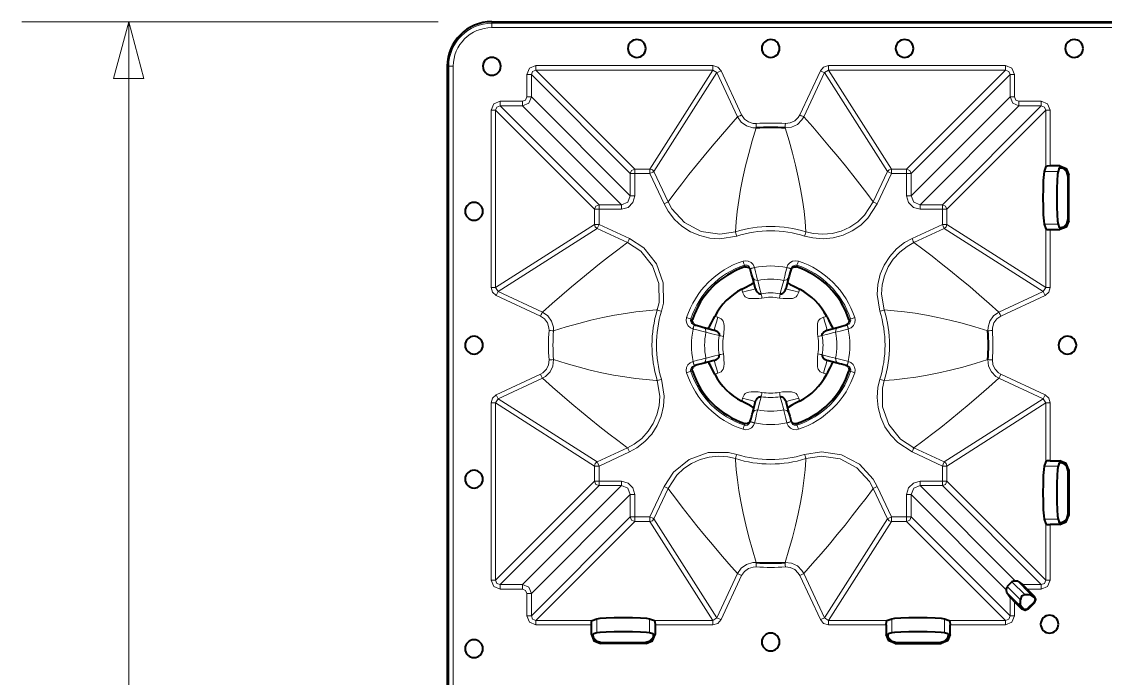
# Model space of a CAD drawing. Header units: millimetres. Extents: x 0 to 2941, y -405 to 1422.
# Drawn here: x 26.2 to 269.1, y 1128.6 to 1275.7 of the extents above; entities that cross this region are included whole.
import ezdxf

# ---------------------------------------------------------------- set-up
doc = ezdxf.new("R2010")
doc.units = ezdxf.units.MM
doc.layers.add('FINE', color=9, linetype='Continuous')
doc.layers.add('OUTLINE', color=7, linetype='Continuous')

msp = doc.modelspace()

# ---------------------------------------------------------------- linework, layer by layer
at = {"layer": 'FINE', "lineweight": 9}
for p, q in [((119.57, 1275.68), (26.19, 1275.68)), ((50.19, 1275.68), (50.19, 243.1)), ((131.57, 1275.68), (131.57, 1275.35)), ((681.54, 1274.35), (131.57, 1274.35)), ((121.58, 1265.69), (121.91, 1265.69)), ((121.91, 1265.69), (121.91, 715.72)), ((122.91, 715.72), (122.91, 1265.69)), ((141.42, 1265.84), (181.13, 1265.84)), ((207.01, 1265.84), (246.71, 1265.84)), ((162.59, 1241.67), (140.42, 1263.84)), ((140.42, 1263.84), (140.42, 1258.83)), ((181.13, 1264.84), (141.42, 1264.84)), ((141.42, 1264.84), (163.59, 1242.66)), ((167, 1242.66), (181.13, 1264.84)), ((182.03, 1264.26), (167.91, 1242.09)), ((182.03, 1264.26), (181.13, 1264.84)), ((186.65, 1254.36), (182.03, 1264.26)), ((200.58, 1254.78), (205.2, 1264.68)), ((220.23, 1242.09), (206.1, 1264.26)), ((246.71, 1264.84), (207.01, 1264.84)), ((207.01, 1264.84), (221.13, 1242.66)), ((224.54, 1242.66), (246.71, 1264.84)), ((247.71, 1263.84), (225.54, 1241.67)), ((140.42, 1258.83), (162.59, 1236.66)), ((132.42, 1216.13), (132.42, 1255.84)), ((155.59, 1234.67), (133.42, 1256.84)), ((133.42, 1256.84), (138.42, 1256.84)), ((138.42, 1256.84), (160.6, 1234.67)), ((249.71, 1256.84), (227.54, 1234.67)), ((232.54, 1234.67), (254.71, 1256.84)), ((255.71, 1255.84), (233.54, 1233.67)), ((249.71, 1257.84), (254.71, 1257.84)), ((254.71, 1256.84), (249.71, 1256.84)), ((255.71, 1243.22), (255.71, 1255.84)), ((256.71, 1255.84), (256.71, 1243.38)), ((162.59, 1236.66), (162.59, 1241.67)), ((163.59, 1242.66), (167, 1242.66)), ((170.17, 1234.86), (167, 1241.67)), ((167.91, 1242.09), (171.08, 1235.28)), ((221.13, 1241.67), (217.96, 1234.86)), ((221.13, 1242.66), (224.54, 1242.66)), ((224.54, 1241.67), (221.13, 1241.67)), ((224.54, 1236.66), (224.54, 1241.67)), ((255.36, 1242.14), (258.47, 1242.14)), ((258.73, 1242.9), (258.89, 1243.38)), ((260.87, 1241.37), (260.76, 1241.02)), ((155.59, 1234.67), (160.6, 1234.67)), ((227.54, 1234.67), (232.54, 1234.67)), ((154.59, 1230.26), (154.59, 1233.67)), ((160.6, 1233.67), (155.59, 1233.67)), ((232.54, 1233.67), (227.54, 1233.67)), ((232.54, 1230.26), (232.54, 1233.67)), ((233.54, 1233.67), (233.54, 1230.26)), ((260.76, 1231.44), (260.87, 1231.09)), ((154.59, 1230.26), (132.42, 1216.13)), ((133, 1215.23), (155.17, 1229.35)), ((161.97, 1226.18), (155.17, 1229.35)), ((225.74, 1227.08), (232.54, 1230.26)), ((232.96, 1229.35), (226.16, 1226.18)), ((255.14, 1215.23), (232.96, 1229.35)), ((233.54, 1230.26), (255.71, 1216.13)), ((258.47, 1230.32), (255.36, 1230.32)), ((255.71, 1216.13), (255.71, 1229.25)), ((256.71, 1229.08), (256.71, 1216.13)), ((258.89, 1229.08), (258.73, 1229.56)), ((161.76, 1226.02), (161.97, 1226.18)), ((190.43, 1220.62), (190.44, 1220.57)), ((197.69, 1220.57), (197.7, 1220.62)), ((133, 1215.23), (132.42, 1216.13)), ((142.9, 1210.61), (133, 1215.23)), ((187.78, 1215.06), (187.6, 1215.74)), ((200.54, 1215.74), (200.35, 1215.06)), ((245.23, 1210.61), (255.14, 1215.23)), ((255.14, 1215.23), (255.71, 1216.13)), ((132.57, 1214.32), (142.48, 1209.7)), ((255.56, 1214.32), (245.65, 1209.7)), ((168.65, 1211.09), (168.4, 1211.08)), ((181.52, 1209.66), (182.2, 1209.48)), ((205.93, 1209.48), (206.62, 1209.66)), ((176.68, 1206.81), (176.64, 1206.83)), ((211.5, 1206.83), (211.45, 1206.81)), ((176.64, 1199.56), (176.68, 1199.57)), ((211.45, 1199.57), (211.5, 1199.56)), ((142.48, 1196.68), (132.57, 1192.06)), ((133, 1191.15), (142.9, 1195.77)), ((168.4, 1195.3), (168.65, 1195.29)), ((182.2, 1196.91), (181.52, 1196.72)), ((206.62, 1196.72), (205.93, 1196.91)), ((255.14, 1191.15), (245.23, 1195.77)), ((245.65, 1196.68), (255.56, 1192.06)), ((131.42, 1190.25), (131.42, 1150.54)), ((132.42, 1190.25), (133, 1191.15)), ((132.42, 1190.25), (154.59, 1176.12)), ((132.42, 1150.54), (132.42, 1190.25)), ((155.17, 1177.03), (133, 1191.15)), ((187.6, 1190.64), (187.78, 1191.32)), ((200.35, 1191.32), (200.54, 1190.64)), ((232.96, 1177.03), (255.14, 1191.15)), ((255.71, 1190.25), (233.54, 1176.12)), ((255.71, 1190.25), (255.14, 1191.15)), ((255.71, 1177.13), (255.71, 1190.25)), ((256.71, 1190.25), (256.71, 1177.3)), ((190.44, 1185.81), (190.43, 1185.76)), ((197.7, 1185.76), (197.69, 1185.81)), ((155.17, 1177.03), (161.97, 1180.2)), ((162.39, 1179.3), (155.59, 1176.12)), ((161.97, 1180.2), (161.76, 1180.36)), ((232.54, 1176.12), (225.74, 1179.3)), ((226.16, 1180.2), (232.96, 1177.03)), ((154.59, 1172.71), (154.59, 1176.12)), ((186.16, 1177.77), (186.18, 1177.52)), ((201.96, 1177.52), (201.97, 1177.77)), ((258.47, 1176.06), (255.36, 1176.06)), ((258.89, 1177.3), (258.73, 1176.82)), ((260.76, 1174.94), (260.87, 1175.29)), ((154.59, 1172.71), (132.42, 1150.54)), ((133.42, 1149.54), (155.59, 1171.72)), ((160.6, 1171.72), (138.42, 1149.54)), ((160.6, 1171.72), (155.59, 1171.72)), ((167, 1164.71), (170.17, 1171.52)), ((171.24, 1170.88), (171.08, 1171.1)), ((217.06, 1171.1), (216.9, 1170.88)), ((217.96, 1171.52), (221.13, 1164.71)), ((232.54, 1171.72), (227.54, 1171.72)), ((227.54, 1171.72), (248.91, 1150.34)), ((254.71, 1149.54), (232.54, 1171.72)), ((233.54, 1172.71), (255.71, 1150.54)), ((140.42, 1147.55), (162.59, 1169.72)), ((225.54, 1169.72), (225.54, 1164.71)), ((162.59, 1164.71), (140.42, 1142.54)), ((141.42, 1141.54), (163.59, 1163.72)), ((163.59, 1164.71), (167, 1164.71)), ((167, 1163.72), (163.59, 1163.72)), ((167, 1163.72), (181.13, 1141.54)), ((182.03, 1142.12), (167.91, 1164.29)), ((220.23, 1164.29), (206.1, 1142.12)), ((207.01, 1141.54), (221.13, 1163.72)), ((224.54, 1163.72), (221.13, 1163.72)), ((224.54, 1163.72), (246.71, 1141.54)), ((255.36, 1164.24), (258.47, 1164.24)), ((258.73, 1163.48), (258.89, 1163)), ((260.87, 1165.01), (260.76, 1165.36)), ((255.71, 1150.54), (255.71, 1163.17)), ((256.71, 1163), (256.71, 1150.54)), ((186.65, 1152.02), (182.03, 1142.12)), ((200.58, 1151.6), (205.2, 1141.7)), ((206.1, 1142.12), (201.48, 1152.02)), ((138.42, 1149.54), (133.42, 1149.54)), ((247.06, 1149.13), (250.02, 1146.17)), ((248.13, 1150.2), (251.08, 1147.24)), ((252.15, 1147.59), (249.44, 1150.3)), ((250.52, 1149.54), (254.71, 1149.54)), ((133.42, 1148.55), (138.42, 1148.55)), ((139.42, 1147.55), (139.42, 1142.54)), ((140.42, 1142.54), (140.42, 1147.55)), ((254.71, 1148.55), (251.54, 1148.55)), ((253.19, 1146.9), (252.15, 1147.59)), ((248.71, 1142.54), (248.71, 1145.72)), ((251.67, 1144.22), (251.77, 1144.07)), ((253.04, 1145.58), (253.19, 1145.48)), ((154.04, 1141.54), (141.42, 1141.54)), ((155.12, 1141.9), (155.12, 1138.79)), ((166.93, 1138.79), (166.93, 1141.9)), ((181.13, 1141.54), (168.01, 1141.54)), ((182.03, 1142.12), (181.13, 1141.54)), ((207.01, 1141.54), (206.1, 1142.12)), ((220.12, 1141.54), (207.01, 1141.54)), ((221.2, 1138.79), (221.2, 1141.9)), ((233.02, 1141.9), (233.02, 1138.79)), ((141.42, 1140.55), (153.88, 1140.55)), ((168.18, 1140.55), (181.13, 1140.55)), ((207.01, 1140.55), (219.96, 1140.55)), ((154.36, 1138.53), (153.88, 1138.37)), ((168.18, 1138.37), (167.69, 1138.53)), ((219.96, 1138.37), (220.44, 1138.53)), ((233.77, 1138.53), (234.26, 1138.37)), ((155.89, 1136.39), (156.24, 1136.5)), ((165.81, 1136.5), (166.17, 1136.39)), ((222.32, 1136.5), (221.97, 1136.39)), ((232.25, 1136.39), (231.89, 1136.5))]:
    msp.add_line(p, q, dxfattribs=at)
msp.add_lwpolyline([(50.19, 1275.68), (46.79, 1262.98), (53.59, 1262.98)], close=True, dxfattribs=at)
for points in [[(131.57, 1275.35, 0.414206), (121.91, 1265.69)], [(131.57, 1274.35, 0.41421), (122.91, 1265.69)], [(197.36, 1252.87, 0.03306), (190.78, 1252.87)], [(201.97, 1228.61, 0.151876), (186.16, 1228.61)], [(201.67, 1227.66, 0.15188), (186.46, 1227.66)], [(187.87, 1222.03, 0.238171), (175.22, 1209.39)], [(212.91, 1209.39, 0.23816), (200.27, 1222.03)], [(188.18, 1221.1, 0.238169), (176.16, 1209.08)], [(197.69, 1220.57, 0.103134), (190.44, 1220.57)], [(211.97, 1209.08, 0.238147), (199.96, 1221.1)], [(196.98, 1217.7, 0.09953), (191.15, 1217.7)], [(196.2, 1214.72, 0.091869), (191.93, 1214.72)], [(196.02, 1213.75, 0.091697), (192.11, 1213.75)], [(168.65, 1211.09, 0.151866), (168.65, 1195.29)], [(169.6, 1210.8, 0.151877), (169.6, 1195.58)], [(225.74, 1179.3), (222.53, 1181.39), (220.97, 1183.01), (219.66, 1184.93), (218.73, 1186.97), (218.13, 1189.2), (217.92, 1191.44), (218.1, 1193.75), (218.53, 1195.58, 0.151865), (218.53, 1210.8)], [(219.49, 1195.29, 0.151866), (219.49, 1211.09)], [(144.38, 1206.48, 0.033066), (144.38, 1199.9)], [(145.38, 1206.41, 0.033089), (145.38, 1199.97)], [(176.68, 1206.81, 0.103095), (176.68, 1199.57)], [(179.55, 1206.11, 0.099518), (179.55, 1200.27)], [(182.54, 1205.33, 0.091773), (182.54, 1201.06)], [(183.5, 1205.15, 0.091763), (183.5, 1201.23)], [(204.63, 1201.23, 0.09178), (204.63, 1205.15)], [(205.6, 1201.06, 0.09178), (205.6, 1205.33)], [(208.58, 1200.27, 0.099523), (208.58, 1206.11)], [(211.45, 1199.57, 0.103081), (211.45, 1206.81)], [(243.75, 1199.9, 0.033071), (243.75, 1206.48)], [(175.22, 1196.99, 0.238162), (187.87, 1184.35)], [(176.16, 1197.3, 0.238153), (188.18, 1185.28)], [(199.96, 1185.28, 0.23815), (211.97, 1197.3)], [(200.27, 1184.35, 0.238161), (212.91, 1196.99)], [(192.11, 1192.63, 0.091827), (196.02, 1192.63)], [(191.93, 1191.66), (191.84, 1191.32), (191.49, 1189.98), (191.15, 1188.68, 0.099531), (196.98, 1188.68)], [(191.93, 1191.66, 0.09175), (196.2, 1191.66)], [(190.44, 1185.81, 0.103058), (197.69, 1185.81)], [(186.46, 1178.72, 0.151863), (201.67, 1178.72)], [(186.16, 1177.77, 0.151876), (201.97, 1177.77)], [(190.78, 1153.51, 0.03306), (197.36, 1153.51)]]:
    msp.add_lwpolyline(points, format="xyb", dxfattribs=at)
for points in [[(131.57, 1275.35), (681.54, 1275.35), (681.56, 1275.36)], [(131.57, 1275.35), (131.57, 1275.05), (131.57, 1274.35)], [(121.91, 1265.69), (122.2, 1265.69), (122.91, 1265.69)], [(139.42, 1258.83), (139.42, 1263.84), (140.01, 1265.25), (141.42, 1265.84)], [(141.42, 1265.84), (141.42, 1265.15), (141.42, 1264.84)], [(181.13, 1265.84), (181.13, 1265.15), (181.13, 1264.84)], [(181.13, 1265.84), (182.2, 1265.52), (182.94, 1264.68), (187.55, 1254.78), (188.19, 1253.86), (189.09, 1253.21), (190.15, 1252.89), (190.78, 1252.87)], [(205.2, 1264.68), (205.93, 1265.52), (207.01, 1265.84)], [(207.01, 1265.84), (207.01, 1265.15), (207.01, 1264.84)], [(246.71, 1265.84), (246.71, 1265.15), (246.71, 1264.84)], [(246.71, 1265.84), (248.13, 1265.25), (248.71, 1263.84), (248.71, 1258.83)], [(139.42, 1263.84), (140.11, 1263.84), (140.42, 1263.84)], [(141.42, 1264.84), (140.71, 1264.55), (140.42, 1263.84)], [(182.94, 1264.68), (182.31, 1264.39), (182.03, 1264.26)], [(207.01, 1264.84), (206.1, 1264.26), (201.48, 1254.36)], [(205.2, 1264.68), (205.82, 1264.39), (206.1, 1264.26)], [(225.54, 1241.67), (225.54, 1236.66), (247.71, 1258.83), (247.71, 1263.84)], [(247.71, 1263.84), (247.42, 1264.55), (246.71, 1264.84)], [(248.71, 1263.84), (248.02, 1263.84), (247.71, 1263.84)], [(140.42, 1258.83), (139.83, 1257.42), (138.42, 1256.84)], [(138.42, 1257.84), (139.13, 1258.13), (139.42, 1258.83)], [(139.42, 1258.83), (140.11, 1258.83), (140.42, 1258.83)], [(248.71, 1258.83), (248.02, 1258.83), (247.71, 1258.83)], [(249.71, 1256.84), (248.3, 1257.42), (247.71, 1258.83)], [(248.71, 1258.83), (249, 1258.13), (249.71, 1257.84)], [(138.42, 1257.84), (133.42, 1257.84), (132.01, 1257.25), (131.42, 1255.84)], [(131.42, 1255.84), (132.11, 1255.84), (132.42, 1255.84)], [(131.42, 1255.84), (131.42, 1216.13), (131.73, 1215.06), (132.57, 1214.32)], [(132.42, 1255.84), (132.71, 1256.55), (133.42, 1256.84)], [(132.42, 1255.84), (154.59, 1233.67), (154.89, 1234.37), (155.59, 1234.67)], [(133.42, 1257.84), (133.42, 1257.15), (133.42, 1256.84)], [(138.42, 1257.84), (138.42, 1257.15), (138.42, 1256.84)], [(249.71, 1257.84), (249.71, 1257.15), (249.71, 1256.84)], [(254.71, 1257.84), (254.71, 1257.15), (254.71, 1256.84)], [(254.71, 1257.84), (256.13, 1257.25), (256.71, 1255.84)], [(255.71, 1255.84), (255.42, 1256.55), (254.71, 1256.84)], [(256.71, 1255.84), (256.02, 1255.84), (255.71, 1255.84)], [(171.08, 1235.28), (172.57, 1237.3), (174.12, 1239.34), (175.74, 1241.42), (177.43, 1243.52), (179.17, 1245.66), (180.95, 1247.79), (182.79, 1249.95), (184.69, 1252.14), (186.65, 1254.36)], [(187.55, 1254.78), (187.22, 1254.62), (186.93, 1254.49), (186.73, 1254.4), (186.65, 1254.36)], [(190.84, 1251.88), (190.03, 1251.9), (188.64, 1252.31), (187.47, 1253.17), (186.65, 1254.36)], [(201.48, 1254.36), (201.07, 1253.66), (200.04, 1252.64), (198.73, 1252.02), (197.29, 1251.88)], [(197.36, 1252.87), (198.46, 1252.99), (199.47, 1253.46), (200.26, 1254.24), (200.58, 1254.78)], [(200.58, 1254.78), (200.91, 1254.62), (201.2, 1254.49), (201.4, 1254.4), (201.48, 1254.36)], [(201.48, 1254.36), (203.48, 1252.1), (205.41, 1249.87), (207.28, 1247.67), (209.09, 1245.51), (210.83, 1243.37), (212.48, 1241.3), (214.06, 1239.27), (215.59, 1237.26), (217.06, 1235.28)], [(190.84, 1251.88), (189.95, 1248.97), (189.15, 1246.14), (188.44, 1243.37), (187.83, 1240.68), (187.32, 1238.07), (186.9, 1235.58), (186.57, 1233.18), (186.33, 1230.85), (186.16, 1228.61)], [(190.78, 1252.87), (190.8, 1252.5), (190.82, 1252.19), (190.84, 1251.97), (190.84, 1251.88)], [(197.36, 1252.87), (197.33, 1252.5), (197.31, 1252.19), (197.3, 1251.97), (197.29, 1251.88)], [(201.97, 1228.61), (201.8, 1230.89), (201.55, 1233.26), (201.21, 1235.72), (200.78, 1238.25), (200.26, 1240.87), (199.65, 1243.52), (198.96, 1246.24), (198.17, 1249.02), (197.29, 1251.88)], [(162.59, 1241.67), (162.89, 1242.37), (163.59, 1242.66)], [(163.59, 1241.67), (162.9, 1241.67), (162.59, 1241.67)], [(163.59, 1241.67), (163.59, 1242.35), (163.59, 1242.66)], [(167, 1241.67), (163.59, 1241.67), (163.59, 1236.66)], [(167, 1241.67), (167, 1242.35), (167, 1242.66)], [(167, 1242.66), (167.54, 1242.51), (167.91, 1242.09)], [(167, 1241.67), (167.62, 1241.96), (167.91, 1242.09)], [(217.06, 1235.28), (220.23, 1242.09), (220.6, 1242.51), (221.13, 1242.66)], [(221.13, 1241.67), (220.51, 1241.96), (220.23, 1242.09)], [(221.13, 1241.67), (221.13, 1242.35), (221.13, 1242.66)], [(224.54, 1241.67), (224.54, 1242.35), (224.54, 1242.66)], [(224.54, 1242.66), (225.25, 1242.37), (225.54, 1241.67)], [(224.54, 1241.67), (225.23, 1241.67), (225.54, 1241.67)], [(163.59, 1236.66), (163.19, 1235.16), (162.09, 1234.07), (160.6, 1233.67)], [(160.6, 1234.67), (162.01, 1235.25), (162.59, 1236.66)], [(163.59, 1236.66), (162.9, 1236.66), (162.59, 1236.66)], [(227.54, 1233.67), (226.04, 1234.07), (224.94, 1235.16), (224.54, 1236.66)], [(224.54, 1236.66), (225.23, 1236.66), (225.54, 1236.66)], [(225.54, 1236.66), (226.12, 1235.25), (227.54, 1234.67)], [(155.59, 1233.67), (155.59, 1234.35), (155.59, 1234.67)], [(160.6, 1233.67), (160.6, 1234.35), (160.6, 1234.67)], [(170.17, 1234.86), (170.51, 1235.02), (170.8, 1235.15), (170.99, 1235.25), (171.08, 1235.28)], [(186.46, 1227.66), (182.67, 1227.05), (180.43, 1227.2), (178.18, 1227.74), (176.11, 1228.62), (174.17, 1229.87), (172.51, 1231.39), (171.09, 1233.21), (170.17, 1234.86)], [(171.08, 1235.28), (171.92, 1233.76), (174.78, 1230.66), (178.49, 1228.68), (182.65, 1228.05), (186.16, 1228.61)], [(217.96, 1234.86), (215.86, 1231.65), (214.24, 1230.09), (212.33, 1228.79), (210.29, 1227.85), (208.05, 1227.25), (205.82, 1227.05), (203.51, 1227.22), (201.67, 1227.66)], [(201.97, 1228.61), (203.67, 1228.21), (205.75, 1228.04), (207.88, 1228.24), (209.89, 1228.77), (211.84, 1229.66), (213.57, 1230.83), (215.11, 1232.31), (217.06, 1235.28)], [(217.96, 1234.86), (217.63, 1235.02), (217.34, 1235.15), (217.14, 1235.25), (217.06, 1235.28)], [(227.54, 1233.67), (227.54, 1234.35), (227.54, 1234.67)], [(232.54, 1233.67), (232.54, 1234.35), (232.54, 1234.67)], [(232.54, 1234.67), (233.25, 1234.37), (233.54, 1233.67)], [(154.59, 1233.67), (154.9, 1233.67), (155.59, 1233.67)], [(155.59, 1233.67), (155.59, 1230.26), (162.39, 1227.08)], [(232.54, 1233.67), (233.23, 1233.67), (233.54, 1233.67)], [(154.59, 1230.26), (154.9, 1230.26), (155.59, 1230.26)], [(155.17, 1229.35), (154.75, 1229.72), (154.59, 1230.26)], [(155.17, 1229.35), (155.3, 1229.63), (155.59, 1230.26)], [(232.54, 1230.26), (232.83, 1229.63), (232.96, 1229.35)], [(232.54, 1230.26), (233.23, 1230.26), (233.54, 1230.26)], [(233.54, 1230.26), (233.38, 1229.72), (232.96, 1229.35)], [(161.97, 1226.18), (162.01, 1226.26), (162.1, 1226.46), (162.24, 1226.75), (162.39, 1227.08)], [(162.39, 1227.08), (165.61, 1224.99), (168.47, 1221.46), (170, 1217.18), (170.03, 1212.63), (169.6, 1210.8)], [(186.46, 1227.66), (186.35, 1228.01), (186.26, 1228.31), (186.19, 1228.52), (186.16, 1228.61)], [(201.67, 1227.66), (201.78, 1228.01), (201.88, 1228.31), (201.94, 1228.52), (201.97, 1228.61)], [(218.53, 1210.8), (217.92, 1214.58), (218.07, 1216.83), (218.61, 1219.08), (219.49, 1221.15), (220.75, 1223.09), (222.26, 1224.75), (224.09, 1226.17), (225.74, 1227.08)], [(225.74, 1227.08), (225.89, 1226.75), (226.03, 1226.46), (226.12, 1226.26), (226.16, 1226.18)], [(161.76, 1226.02), (159.77, 1224.54), (157.74, 1223), (155.69, 1221.4), (153.61, 1219.73), (151.5, 1218), (149.39, 1216.24), (147.26, 1214.42), (145.09, 1212.55), (142.9, 1210.61)], [(168.65, 1211.09), (169.05, 1212.79), (169.02, 1217), (167.6, 1220.97), (164.95, 1224.24), (161.97, 1226.18)], [(226.16, 1226.18), (224.63, 1225.33), (222.99, 1224.06), (221.54, 1222.48), (220.4, 1220.73), (219.56, 1218.77), (219.07, 1216.74), (218.92, 1214.6), (219.49, 1211.09)], [(226.16, 1226.18), (228.17, 1224.69), (230.22, 1223.13), (232.29, 1221.51), (234.4, 1219.83), (236.54, 1218.08), (238.67, 1216.31), (240.82, 1214.47), (243.01, 1212.57), (245.23, 1210.61)], [(187.87, 1222.03), (188.38, 1222.13), (189.05, 1222.05), (189.66, 1221.74), (190.14, 1221.25), (190.43, 1220.62)], [(188.18, 1221.1), (188.07, 1221.42), (187.87, 1222.03)], [(197.7, 1220.62), (197.94, 1221.17), (198.38, 1221.68), (198.96, 1222.01), (199.61, 1222.13), (200.27, 1222.03)], [(200.27, 1222.03), (200.06, 1221.42), (199.96, 1221.1)], [(189.47, 1220.36), (189.32, 1220.69), (189.08, 1220.94), (188.77, 1221.1), (188.43, 1221.15), (188.18, 1221.1)], [(188.18, 1221.1), (188.23, 1220.9), (188.27, 1220.73)], [(189.47, 1220.36), (189.75, 1220.44), (190.43, 1220.62)], [(189.48, 1220.32), (189.76, 1220.39), (190.44, 1220.57)], [(190.44, 1220.57), (190.68, 1219.61), (190.89, 1218.75), (191.05, 1218.1), (191.14, 1217.73), (191.15, 1217.7)], [(196.98, 1217.7), (197.06, 1218.03), (197.21, 1218.65), (197.42, 1219.48), (197.65, 1220.44), (197.69, 1220.57)], [(197.69, 1220.57), (198.37, 1220.39), (198.66, 1220.32)], [(197.7, 1220.62), (198.38, 1220.44), (198.67, 1220.36)], [(199.96, 1221.1), (199.63, 1221.15), (199.3, 1221.08), (199.01, 1220.91), (198.79, 1220.64), (198.67, 1220.36)], [(199.86, 1220.73), (199.95, 1221.06), (199.96, 1221.1)], [(189.99, 1218.41), (190.42, 1217.83), (191.15, 1217.7)], [(191.15, 1217.7), (191.24, 1217.37), (191.59, 1216.02), (191.93, 1214.72)], [(196.2, 1214.72), (196.29, 1215.06), (196.64, 1216.41), (196.98, 1217.7)], [(196.98, 1217.7), (197.71, 1217.83), (198.14, 1218.41)], [(131.42, 1216.13), (132.11, 1216.13), (132.42, 1216.13)], [(132.57, 1214.32), (132.86, 1214.94), (133, 1215.23)], [(190.68, 1215.83), (190.46, 1215.77), (189.83, 1215.61), (188.89, 1215.35), (187.78, 1215.06)], [(187.78, 1215.06), (188.13, 1214.31), (188.38, 1214.04), (188.68, 1213.85), (189.19, 1213.69), (189.43, 1213.66), (189.72, 1213.64), (190.13, 1213.64), (190.81, 1213.65), (191.42, 1213.67), (192.11, 1213.75)], [(191.93, 1214.72), (191.95, 1214.6), (191.99, 1214.39), (192.05, 1214.09), (192.11, 1213.75)], [(196.02, 1213.75), (196.85, 1213.67), (197.81, 1213.64), (198.42, 1213.64), (198.94, 1213.69), (199.21, 1213.75), (199.45, 1213.85), (199.75, 1214.04), (200.01, 1214.31), (200.35, 1215.06)], [(196.2, 1214.72), (196.18, 1214.6), (196.14, 1214.39), (196.08, 1214.09), (196.02, 1213.75)], [(200.35, 1215.06), (199.24, 1215.35), (198.3, 1215.61), (197.67, 1215.77), (197.45, 1215.83)], [(255.56, 1214.32), (255.27, 1214.94), (255.14, 1215.23)], [(256.71, 1216.13), (256.4, 1215.06), (255.56, 1214.32)], [(256.71, 1216.13), (256.02, 1216.13), (255.71, 1216.13)], [(142.48, 1209.7), (142.63, 1210.04), (142.77, 1210.33), (142.86, 1210.53), (142.9, 1210.61)], [(142.48, 1209.7), (143.39, 1209.07), (144.05, 1208.17), (144.37, 1207.1), (144.38, 1206.48)], [(145.38, 1206.41), (145.36, 1207.23), (144.94, 1208.61), (144.09, 1209.78), (142.9, 1210.61)], [(145.38, 1206.41), (148.25, 1207.3), (151.05, 1208.09), (153.78, 1208.79), (156.44, 1209.39), (159.03, 1209.91), (161.49, 1210.33), (163.87, 1210.66), (166.18, 1210.91), (168.4, 1211.08)], [(168.65, 1211.09), (168.73, 1211.07), (168.94, 1211), (169.25, 1210.91), (169.6, 1210.8)], [(218.53, 1210.8), (218.89, 1210.91), (219.19, 1211), (219.4, 1211.07), (219.49, 1211.09)], [(242.75, 1206.41), (239.85, 1207.31), (237.01, 1208.11), (234.25, 1208.81), (231.56, 1209.42), (228.95, 1209.94), (226.46, 1210.36), (224.05, 1210.69), (221.73, 1210.93), (219.49, 1211.09)], [(242.75, 1206.41), (242.78, 1207.23), (243.19, 1208.61), (244.04, 1209.78), (245.23, 1210.61)], [(245.65, 1209.7), (244.74, 1209.07), (244.09, 1208.17), (243.77, 1207.1), (243.75, 1206.48)], [(245.65, 1209.7), (245.5, 1210.04), (245.36, 1210.33), (245.27, 1210.53), (245.23, 1210.61)], [(176.64, 1206.83), (176.09, 1207.06), (175.58, 1207.5), (175.25, 1208.08), (175.13, 1208.73), (175.22, 1209.39)], [(176.16, 1209.08), (175.83, 1209.19), (175.22, 1209.39)], [(176.16, 1209.08), (176.11, 1208.75), (176.18, 1208.43), (176.35, 1208.14), (176.61, 1207.91), (176.89, 1207.79)], [(176.53, 1208.98), (176.19, 1209.07), (176.16, 1209.08)], [(176.89, 1207.79), (176.82, 1207.51), (176.64, 1206.83)], [(176.94, 1207.78), (176.87, 1207.5), (176.68, 1206.81)], [(178.85, 1207.27), (179.43, 1206.83), (179.55, 1206.11)], [(182.2, 1209.48), (181.9, 1208.37), (181.65, 1207.43), (181.48, 1206.8), (181.42, 1206.58)], [(183.5, 1205.15), (183.59, 1205.97), (183.61, 1206.93), (183.61, 1207.54), (183.57, 1208.06), (183.51, 1208.33), (183.41, 1208.57), (183.21, 1208.88), (182.95, 1209.13), (182.2, 1209.48)], [(205.93, 1209.48), (205.19, 1209.13), (204.92, 1208.88), (204.72, 1208.57), (204.56, 1208.06), (204.53, 1207.83), (204.52, 1207.54), (204.52, 1207.13), (204.53, 1206.44), (204.55, 1205.84), (204.63, 1205.15)], [(206.71, 1206.58), (206.65, 1206.8), (206.48, 1207.43), (206.23, 1208.37), (205.93, 1209.48)], [(208.58, 1206.11), (208.71, 1206.83), (209.29, 1207.27)], [(211.45, 1206.81), (211.27, 1207.5), (211.19, 1207.78)], [(211.24, 1207.79), (211.56, 1207.94), (211.82, 1208.18), (211.98, 1208.49), (212.02, 1208.82), (211.97, 1209.08), (211.78, 1209.03), (211.6, 1208.98)], [(211.5, 1206.83), (211.31, 1207.51), (211.24, 1207.79)], [(212.91, 1209.39), (213.01, 1208.88), (212.93, 1208.21), (212.62, 1207.59), (212.12, 1207.11), (211.5, 1206.83)], [(212.91, 1209.39), (212.3, 1209.19), (211.97, 1209.08)], [(144.38, 1206.48), (144.75, 1206.46), (145.07, 1206.44), (145.29, 1206.42), (145.38, 1206.41)], [(179.55, 1206.11), (179.22, 1206.19), (178.61, 1206.34), (177.78, 1206.54), (176.82, 1206.78), (176.68, 1206.81)], [(182.54, 1205.33), (182.2, 1205.41), (180.85, 1205.77), (179.55, 1206.11)], [(183.5, 1205.15), (183.17, 1205.21), (182.87, 1205.26), (182.65, 1205.3), (182.54, 1205.33)], [(205.6, 1205.33), (205.48, 1205.3), (205.26, 1205.26), (204.97, 1205.21), (204.63, 1205.15)], [(208.58, 1206.11), (208.24, 1206.02), (206.9, 1205.67), (205.6, 1205.33)], [(211.45, 1206.81), (210.48, 1206.57), (209.63, 1206.36), (208.98, 1206.2), (208.61, 1206.11), (208.58, 1206.11)], [(243.75, 1206.48), (243.38, 1206.46), (243.06, 1206.44), (242.84, 1206.42), (242.75, 1206.41)], [(144.38, 1199.9), (144.27, 1198.79), (143.8, 1197.79), (143.02, 1196.99), (142.48, 1196.68)], [(142.9, 1195.77), (143.6, 1196.18), (144.62, 1197.22), (145.23, 1198.53), (145.38, 1199.97)], [(144.38, 1199.9), (144.75, 1199.92), (145.07, 1199.95), (145.29, 1199.96), (145.38, 1199.97)], [(168.4, 1195.3), (166.14, 1195.48), (163.79, 1195.73), (161.36, 1196.07), (158.84, 1196.51), (156.25, 1197.03), (153.64, 1197.63), (150.95, 1198.32), (148.2, 1199.1), (145.38, 1199.97)], [(176.68, 1199.57), (177.65, 1199.81), (178.51, 1200.02), (179.16, 1200.18), (179.53, 1200.27), (179.55, 1200.27)], [(178.85, 1199.11), (179.43, 1199.55), (179.55, 1200.27)], [(179.55, 1200.27), (179.89, 1200.36), (181.24, 1200.72), (182.54, 1201.06)], [(182.2, 1196.91), (182.95, 1197.25), (183.21, 1197.5), (183.41, 1197.81), (183.57, 1198.32), (183.6, 1198.55), (183.61, 1198.84), (183.62, 1199.25), (183.6, 1199.94), (183.59, 1200.55), (183.5, 1201.23)], [(183.5, 1201.23), (183.17, 1201.17), (182.87, 1201.12), (182.65, 1201.08), (182.54, 1201.06)], [(204.63, 1201.23), (204.54, 1200.41), (204.52, 1199.45), (204.52, 1198.84), (204.56, 1198.32), (204.63, 1198.05), (204.72, 1197.81), (204.92, 1197.5), (205.19, 1197.25), (205.93, 1196.91)], [(205.6, 1201.06), (205.48, 1201.08), (205.26, 1201.12), (204.97, 1201.17), (204.63, 1201.23)], [(205.6, 1201.06), (205.93, 1200.97), (207.28, 1200.61), (208.58, 1200.27)], [(208.58, 1200.27), (208.71, 1199.55), (209.29, 1199.11)], [(208.58, 1200.27), (208.91, 1200.19), (209.52, 1200.04), (210.36, 1199.84), (211.31, 1199.6), (211.45, 1199.57)], [(219.49, 1195.29), (221.77, 1195.45), (224.14, 1195.71), (226.59, 1196.05), (229.13, 1196.48), (231.75, 1197), (234.4, 1197.6), (237.11, 1198.3), (239.9, 1199.09), (242.75, 1199.97)], [(243.75, 1199.9), (243.38, 1199.92), (243.06, 1199.95), (242.84, 1199.96), (242.75, 1199.97)], [(245.23, 1195.77), (244.53, 1196.18), (243.52, 1197.22), (242.9, 1198.53), (242.75, 1199.97)], [(243.75, 1199.9), (243.86, 1198.79), (244.34, 1197.79), (245.12, 1196.99), (245.65, 1196.68)], [(175.22, 1196.99), (175.13, 1197.5), (175.21, 1198.17), (175.51, 1198.79), (176.01, 1199.27), (176.64, 1199.56)], [(176.89, 1198.59), (176.57, 1198.44), (176.31, 1198.2), (176.16, 1197.89), (176.11, 1197.56), (176.16, 1197.3), (176.35, 1197.35), (176.53, 1197.4)], [(176.89, 1198.59), (176.82, 1198.87), (176.64, 1199.56)], [(176.94, 1198.6), (176.87, 1198.88), (176.68, 1199.57)], [(181.42, 1199.8), (181.48, 1199.58), (181.65, 1198.95), (181.9, 1198.01), (182.2, 1196.91)], [(205.93, 1196.91), (206.23, 1198.01), (206.48, 1198.95), (206.65, 1199.58), (206.71, 1199.8)], [(211.45, 1199.57), (211.27, 1198.88), (211.19, 1198.6)], [(211.5, 1199.56), (211.31, 1198.87), (211.24, 1198.59)], [(211.97, 1197.3), (212.02, 1197.63), (211.96, 1197.95), (211.78, 1198.25), (211.52, 1198.47), (211.24, 1198.59)], [(211.5, 1199.56), (212.04, 1199.32), (212.55, 1198.88), (212.88, 1198.3), (213.01, 1197.65), (212.91, 1196.99)], [(211.6, 1197.4), (211.94, 1197.31), (211.97, 1197.3)], [(142.48, 1196.68), (142.63, 1196.34), (142.77, 1196.05), (142.86, 1195.86), (142.9, 1195.77)], [(142.9, 1195.77), (145.13, 1193.8), (147.33, 1191.89), (149.51, 1190.04), (151.65, 1188.25), (153.76, 1186.53), (155.8, 1184.9), (157.82, 1183.33), (159.8, 1181.81), (161.76, 1180.36)], [(161.97, 1180.2), (163.5, 1181.05), (165.15, 1182.32), (166.6, 1183.9), (167.73, 1185.65), (168.57, 1187.62), (169.06, 1189.64), (169.21, 1191.78), (168.65, 1195.29)], [(169.6, 1195.58), (170.21, 1191.8), (170.06, 1189.55), (169.52, 1187.3), (168.64, 1185.23), (167.39, 1183.29), (165.87, 1181.63), (164.04, 1180.21), (162.39, 1179.3)], [(168.65, 1195.29), (168.73, 1195.31), (168.94, 1195.38), (169.25, 1195.47), (169.6, 1195.58)], [(176.16, 1197.3), (175.83, 1197.19), (175.22, 1196.99)], [(212.91, 1196.99), (212.3, 1197.19), (211.97, 1197.3)], [(218.53, 1195.58), (218.89, 1195.47), (219.19, 1195.38), (219.4, 1195.31), (219.49, 1195.29)], [(219.49, 1195.29), (219.09, 1193.59), (219.11, 1189.38), (220.53, 1185.41), (223.19, 1182.14), (226.16, 1180.2)], [(245.23, 1195.77), (242.97, 1193.78), (240.75, 1191.84), (238.55, 1189.97), (236.38, 1188.17), (234.25, 1186.43), (232.18, 1184.78), (230.14, 1183.19), (228.14, 1181.67), (226.16, 1180.2)], [(245.65, 1196.68), (245.5, 1196.34), (245.36, 1196.05), (245.27, 1195.86), (245.23, 1195.77)], [(192.11, 1192.63), (191.28, 1192.72), (190.33, 1192.74), (189.72, 1192.74), (189.19, 1192.69), (188.93, 1192.63), (188.68, 1192.53), (188.38, 1192.34), (188.13, 1192.07), (187.78, 1191.32)], [(192.11, 1192.63), (192.05, 1192.29), (191.99, 1192), (191.95, 1191.78), (191.93, 1191.66)], [(200.35, 1191.32), (200.01, 1192.07), (199.75, 1192.34), (199.45, 1192.53), (198.94, 1192.69), (198.7, 1192.72), (198.42, 1192.74), (198, 1192.74), (197.32, 1192.73), (196.71, 1192.71), (196.02, 1192.63)], [(196.02, 1192.63), (196.08, 1192.29), (196.14, 1192), (196.18, 1191.78), (196.2, 1191.66)], [(132.57, 1192.06), (131.73, 1191.32), (131.42, 1190.25)], [(131.42, 1190.25), (132.11, 1190.25), (132.42, 1190.25)], [(132.57, 1192.06), (132.86, 1191.44), (133, 1191.15)], [(187.78, 1191.32), (188.89, 1191.03), (189.83, 1190.78), (190.46, 1190.61), (190.68, 1190.55)], [(196.98, 1188.68), (196.9, 1189.01), (196.54, 1190.36), (196.2, 1191.66)], [(200.35, 1191.32), (199.24, 1191.03), (198.3, 1190.78), (197.67, 1190.61), (197.45, 1190.55)], [(255.56, 1192.06), (255.27, 1191.44), (255.14, 1191.15)], [(255.56, 1192.06), (256.4, 1191.32), (256.71, 1190.25)], [(256.71, 1190.25), (256.02, 1190.25), (255.71, 1190.25)], [(189.99, 1187.97), (190.42, 1188.55), (191.15, 1188.68)], [(191.15, 1188.68), (191.07, 1188.35), (190.92, 1187.73), (190.71, 1186.9), (190.48, 1185.95), (190.44, 1185.81)], [(196.98, 1188.68), (197.71, 1188.55), (198.14, 1187.97)], [(197.69, 1185.81), (197.45, 1186.77), (197.24, 1187.63), (197.08, 1188.28), (196.99, 1188.65), (196.98, 1188.68)], [(190.43, 1185.76), (190.2, 1185.22), (189.75, 1184.71), (189.18, 1184.37), (188.52, 1184.25), (187.87, 1184.35)], [(188.18, 1185.28), (188.07, 1184.96), (187.87, 1184.35)], [(188.18, 1185.28), (188.5, 1185.23), (188.83, 1185.3), (189.12, 1185.47), (189.35, 1185.74), (189.47, 1186.02)], [(188.27, 1185.65), (188.19, 1185.32), (188.18, 1185.28)], [(189.47, 1186.02), (189.75, 1185.94), (190.43, 1185.76)], [(189.48, 1186.06), (189.76, 1185.99), (190.44, 1185.81)], [(197.69, 1185.81), (198.37, 1185.99), (198.66, 1186.06)], [(197.7, 1185.76), (198.38, 1185.94), (198.67, 1186.02)], [(200.27, 1184.35), (199.75, 1184.25), (199.08, 1184.33), (198.47, 1184.64), (197.99, 1185.13), (197.7, 1185.76)], [(198.67, 1186.02), (198.81, 1185.69), (199.06, 1185.44), (199.36, 1185.28), (199.7, 1185.24), (199.96, 1185.28), (199.91, 1185.48), (199.86, 1185.65)], [(200.27, 1184.35), (200.06, 1184.96), (199.96, 1185.28)], [(161.97, 1180.2), (162.01, 1180.12), (162.1, 1179.92), (162.24, 1179.63), (162.39, 1179.3)], [(170.17, 1171.52), (172.27, 1174.73), (175.8, 1177.59), (180.08, 1179.13), (184.62, 1179.16), (186.46, 1178.72)], [(186.16, 1177.77), (184.46, 1178.17), (182.39, 1178.34), (180.25, 1178.14), (178.24, 1177.61), (176.29, 1176.72), (174.57, 1175.56), (173.02, 1174.07), (171.08, 1171.1)], [(186.16, 1177.77), (186.19, 1177.86), (186.26, 1178.07), (186.35, 1178.37), (186.46, 1178.72)], [(201.67, 1178.72), (205.46, 1179.33), (209.96, 1178.65), (213.97, 1176.51), (217.05, 1173.17), (217.96, 1171.52)], [(201.97, 1177.77), (201.94, 1177.86), (201.88, 1178.07), (201.78, 1178.37), (201.67, 1178.72)], [(217.06, 1171.1), (216.21, 1172.62), (213.36, 1175.72), (209.64, 1177.7), (205.48, 1178.33), (201.97, 1177.77)], [(225.74, 1179.3), (225.89, 1179.63), (226.03, 1179.92), (226.12, 1180.12), (226.16, 1180.2)], [(154.59, 1176.12), (154.75, 1176.66), (155.17, 1177.03)], [(154.59, 1176.12), (154.9, 1176.12), (155.59, 1176.12)], [(155.17, 1177.03), (155.3, 1176.75), (155.59, 1176.12)], [(155.59, 1176.12), (155.59, 1172.71), (160.6, 1172.71), (162.09, 1172.31), (163.19, 1171.22), (163.59, 1169.72), (163.59, 1164.71)], [(190.84, 1154.5), (189.96, 1157.37), (189.17, 1160.17), (188.47, 1162.91), (187.86, 1165.57), (187.35, 1168.15), (186.93, 1170.61), (186.6, 1173), (186.35, 1175.3), (186.18, 1177.52)], [(201.96, 1177.52), (201.78, 1175.26), (201.53, 1172.91), (201.18, 1170.48), (200.75, 1167.97), (200.23, 1165.38), (199.63, 1162.76), (198.94, 1160.08), (198.16, 1157.32), (197.29, 1154.5)], [(227.54, 1172.71), (232.54, 1172.71), (232.54, 1176.12)], [(232.54, 1176.12), (232.83, 1176.75), (232.96, 1177.03)], [(232.54, 1176.12), (233.23, 1176.12), (233.54, 1176.12)], [(232.96, 1177.03), (233.38, 1176.66), (233.54, 1176.12), (233.54, 1172.71)], [(154.59, 1172.71), (154.9, 1172.71), (155.59, 1172.71)], [(155.59, 1171.72), (154.89, 1172.01), (154.59, 1172.71)], [(155.59, 1171.72), (155.59, 1172.03), (155.59, 1172.71)], [(160.6, 1171.72), (160.6, 1172.03), (160.6, 1172.71)], [(162.59, 1169.72), (162.01, 1171.13), (160.6, 1171.72)], [(171.08, 1171.1), (167.91, 1164.29), (167.54, 1163.87), (167, 1163.72)], [(171.08, 1171.1), (170.99, 1171.13), (170.8, 1171.23), (170.51, 1171.36), (170.17, 1171.52)], [(171.24, 1170.88), (172.72, 1168.89), (174.26, 1166.87), (175.86, 1164.82), (177.53, 1162.73), (179.26, 1160.62), (181.01, 1158.51), (182.83, 1156.38), (184.71, 1154.22), (186.65, 1152.02)], [(201.48, 1152.02), (203.46, 1154.26), (205.37, 1156.46), (207.22, 1158.63), (209, 1160.77), (210.73, 1162.88), (212.36, 1164.93), (213.93, 1166.94), (215.44, 1168.93), (216.9, 1170.88)], [(217.06, 1171.1), (217.14, 1171.13), (217.34, 1171.23), (217.63, 1171.36), (217.96, 1171.52)], [(221.13, 1163.72), (220.6, 1163.87), (220.23, 1164.29), (217.06, 1171.1)], [(224.54, 1169.72), (224.94, 1171.22), (226.04, 1172.31), (227.54, 1172.71)], [(227.54, 1171.72), (226.12, 1171.13), (225.54, 1169.72), (246.92, 1148.34)], [(227.54, 1171.72), (227.54, 1172.03), (227.54, 1172.71)], [(232.54, 1171.72), (232.54, 1172.03), (232.54, 1172.71), (233.23, 1172.71), (233.54, 1172.71)], [(233.54, 1172.71), (233.25, 1172.01), (232.54, 1171.72)], [(162.59, 1169.72), (162.9, 1169.72), (163.59, 1169.72)], [(163.59, 1163.72), (162.89, 1164.01), (162.59, 1164.71), (162.59, 1169.72)], [(221.13, 1164.71), (224.54, 1164.71), (224.54, 1169.72)], [(225.54, 1169.72), (225.23, 1169.72), (224.54, 1169.72)], [(162.59, 1164.71), (162.9, 1164.71), (163.59, 1164.71)], [(163.59, 1163.72), (163.59, 1164.03), (163.59, 1164.71)], [(167.91, 1164.29), (167.62, 1164.42), (167, 1164.71)], [(167, 1163.72), (167, 1164.03), (167, 1164.71)], [(220.23, 1164.29), (220.51, 1164.42), (221.13, 1164.71)], [(221.13, 1163.72), (221.13, 1164.03), (221.13, 1164.71)], [(225.54, 1164.71), (225.23, 1164.71), (224.54, 1164.71)], [(224.54, 1163.72), (224.54, 1164.03), (224.54, 1164.71)], [(225.54, 1164.71), (225.25, 1164.01), (224.54, 1163.72)], [(247.71, 1146.74), (247.71, 1142.54), (225.54, 1164.71)], [(190.84, 1154.5), (190.03, 1154.48), (188.64, 1154.07), (187.47, 1153.21), (186.65, 1152.02)], [(190.78, 1153.51), (190.8, 1153.88), (190.82, 1154.19), (190.84, 1154.41), (190.84, 1154.5)], [(197.36, 1153.51), (197.33, 1153.88), (197.31, 1154.19), (197.3, 1154.41), (197.29, 1154.5)], [(201.48, 1152.02), (201.07, 1152.72), (200.04, 1153.74), (198.73, 1154.36), (197.29, 1154.5)], [(182.94, 1141.7), (187.55, 1151.6), (188.19, 1152.52), (189.09, 1153.17), (190.15, 1153.49), (190.78, 1153.51)], [(187.55, 1151.6), (187.22, 1151.76), (186.93, 1151.89), (186.73, 1151.99), (186.65, 1152.02)], [(197.36, 1153.51), (198.46, 1153.39), (199.47, 1152.92), (200.26, 1152.14), (200.58, 1151.6)], [(200.58, 1151.6), (200.91, 1151.76), (201.2, 1151.89), (201.4, 1151.99), (201.48, 1152.02)], [(131.42, 1150.54), (132.11, 1150.54), (132.42, 1150.54)], [(131.42, 1150.54), (132.01, 1149.13), (133.42, 1148.55)], [(133.42, 1149.54), (132.71, 1149.83), (132.42, 1150.54)], [(133.42, 1148.55), (133.42, 1149.23), (133.42, 1149.54)], [(138.42, 1148.55), (138.42, 1149.23), (138.42, 1149.54)], [(140.42, 1147.55), (139.83, 1148.96), (138.42, 1149.54)], [(254.71, 1149.54), (255.42, 1149.83), (255.71, 1150.54)], [(256.71, 1150.54), (256.13, 1149.13), (254.71, 1148.55)], [(254.71, 1149.54), (254.71, 1149.23), (254.71, 1148.55)], [(256.71, 1150.54), (256.02, 1150.54), (255.71, 1150.54)], [(138.42, 1148.55), (139.13, 1148.25), (139.42, 1147.55)], [(139.42, 1147.55), (140.11, 1147.55), (140.42, 1147.55)], [(250.36, 1144.07), (249.66, 1145.11), (246.96, 1147.81)], [(251.79, 1147.23), (252.05, 1147.49), (252.15, 1147.59)], [(252.15, 1147.59), (252.29, 1147.41), (252.39, 1147.19)], [(250.02, 1145.47), (249.76, 1145.21), (249.66, 1145.11)], [(249.66, 1145.11), (249.85, 1144.96), (250.07, 1144.87)], [(139.42, 1142.54), (140.11, 1142.54), (140.42, 1142.54)], [(139.42, 1142.54), (140.01, 1141.13), (141.42, 1140.55)], [(141.42, 1141.54), (140.71, 1141.83), (140.42, 1142.54)], [(141.42, 1140.55), (141.42, 1141.23), (141.42, 1141.54)], [(181.13, 1140.55), (182.2, 1140.86), (182.94, 1141.7)], [(181.13, 1140.55), (181.13, 1141.23), (181.13, 1141.54)], [(182.94, 1141.7), (182.31, 1141.99), (182.03, 1142.12)], [(205.2, 1141.7), (205.82, 1141.99), (206.1, 1142.12)], [(205.2, 1141.7), (205.93, 1140.86), (207.01, 1140.55)], [(207.01, 1140.55), (207.01, 1141.23), (207.01, 1141.54)], [(247.71, 1142.54), (247.42, 1141.83), (246.71, 1141.54), (234.09, 1141.54)], [(234.26, 1140.55), (246.71, 1140.55), (248.13, 1141.13), (248.71, 1142.54)], [(246.71, 1140.55), (246.71, 1141.23), (246.71, 1141.54)], [(247.71, 1142.54), (248.02, 1142.54), (248.71, 1142.54)]]:
    msp.add_lwpolyline(points, dxfattribs=at)
at = {"layer": 'OUTLINE', "lineweight": 40}
for p, q in [((131.57, 1275.68), (1261.57, 1275.68)), ((255.71, 1243.22), (255.36, 1242.14)), ((258.89, 1243.38), (256.71, 1243.38)), ((258.7, 1242.86), (258.47, 1242.14)), ((258.7, 1242.86), (258.73, 1242.9)), ((260.87, 1231.09), (260.87, 1241.37)), ((260.76, 1231.44), (260.76, 1241.02)), ((255.36, 1230.32), (255.71, 1229.25)), ((256.71, 1229.08), (258.89, 1229.08)), ((258.47, 1230.32), (258.7, 1229.6)), ((258.73, 1229.56), (258.7, 1229.6)), ((189.48, 1220.32), (189.47, 1220.36)), ((190.68, 1215.83), (189.99, 1218.41)), ((198.14, 1218.41), (197.45, 1215.83)), ((178.85, 1207.27), (181.42, 1206.58)), ((206.71, 1206.58), (209.29, 1207.27)), ((211.19, 1207.78), (211.24, 1207.79)), ((176.94, 1198.6), (176.89, 1198.59)), ((181.42, 1199.8), (178.85, 1199.11)), ((209.29, 1199.11), (206.71, 1199.8)), ((211.24, 1198.59), (211.19, 1198.6)), ((189.99, 1187.97), (190.68, 1190.55)), ((197.45, 1190.55), (198.14, 1187.97)), ((189.47, 1186.02), (189.48, 1186.06)), ((198.66, 1186.06), (198.67, 1186.02)), ((255.71, 1177.13), (255.36, 1176.06)), ((256.71, 1177.3), (258.89, 1177.3)), ((258.7, 1176.78), (258.47, 1176.06)), ((258.7, 1176.78), (258.73, 1176.82)), ((260.76, 1165.36), (260.76, 1174.94)), ((260.87, 1175.29), (260.87, 1165.01)), ((255.36, 1164.24), (255.71, 1163.17)), ((258.47, 1164.24), (258.7, 1163.52)), ((258.89, 1163), (256.71, 1163)), ((248.13, 1150.2), (247.06, 1149.13)), ((249.44, 1150.3), (248.91, 1150.34)), ((249.44, 1150.3), (250.52, 1149.54)), ((246.96, 1147.81), (246.92, 1148.34)), ((246.96, 1147.81), (247.71, 1146.74)), ((251.54, 1148.55), (253.19, 1146.9)), ((248.71, 1145.72), (250.36, 1144.07)), ((250.02, 1146.17), (250.02, 1146.24)), ((250.7, 1144.02), (250.07, 1144.87)), ((251.7, 1144.24), (251.67, 1144.22)), ((253.02, 1145.56), (251.7, 1144.24)), ((253.19, 1145.48), (251.77, 1144.07)), ((154.04, 1141.54), (155.12, 1141.9)), ((166.93, 1141.9), (168.01, 1141.54)), ((220.12, 1141.54), (221.2, 1141.9)), ((233.02, 1141.9), (234.09, 1141.54)), ((153.88, 1138.37), (153.88, 1140.55)), ((168.18, 1140.55), (168.18, 1138.37)), ((219.96, 1140.55), (219.96, 1138.37)), ((234.26, 1138.37), (234.26, 1140.55)), ((154.36, 1138.53), (154.39, 1138.56)), ((166.93, 1138.79), (167.66, 1138.56)), ((167.66, 1138.56), (167.69, 1138.53)), ((220.44, 1138.53), (220.48, 1138.56)), ((233.02, 1138.79), (233.74, 1138.56)), ((233.74, 1138.56), (233.77, 1138.53)), ((166.17, 1136.39), (155.89, 1136.39)), ((221.97, 1136.39), (232.25, 1136.39))]:
    msp.add_line(p, q, dxfattribs=at)
for points in [[(131.57, 1275.68, 0.414206), (121.58, 1265.69)], [(121.58, 1265.69), (121.58, 135.69, 0.414211), (131.57, 125.7)], [(197.29, 1251.88, 0.033096), (190.84, 1251.88)], [(188.27, 1220.73, 0.237495), (176.53, 1208.98)], [(211.6, 1208.98, 0.237499), (199.86, 1220.73)], [(187.6, 1215.74, 0.156057), (181.52, 1209.66)], [(206.62, 1209.66, 0.156004), (200.54, 1215.74)], [(242.75, 1199.97, 0.033084), (242.75, 1206.41)], [(176.53, 1197.4, 0.237508), (188.27, 1185.65)], [(199.86, 1185.65, 0.237498), (211.6, 1197.4)], [(181.52, 1196.72, 0.156011), (187.6, 1190.64)], [(200.54, 1190.64, 0.156023), (206.62, 1196.72)], [(190.84, 1154.5, 0.033054), (197.29, 1154.5)]]:
    msp.add_lwpolyline(points, format="xyb", dxfattribs=at)
for points in [[(162.07, 1269.69, 0.414195), (164.07, 1267.69, 0.414248), (166.07, 1269.69, 0.414229), (164.07, 1271.69, 0.414182)], [(196.07, 1269.69, 0.414226), (194.07, 1271.69, 0.414201), (192.07, 1269.69, 0.414176), (194.07, 1267.69, 0.414251)], [(222.07, 1269.69, 0.414176), (224.07, 1267.69, 0.414226), (226.07, 1269.69, 0.414251), (224.07, 1271.69, 0.414201)], [(264.07, 1269.69, 0.414226), (262.07, 1271.69, 0.414176), (260.07, 1269.69, 0.414201), (262.07, 1267.69, 0.414251)], [(133.57, 1265.69, 0.414226), (131.57, 1267.69, 0.414179), (129.57, 1265.69, 0.414198), (131.57, 1263.69, 0.414251)], [(129.57, 1233.19, 0.414226), (127.57, 1235.19, 0.414201), (125.57, 1233.19, 0.414176), (127.57, 1231.19, 0.414251)], [(125.57, 1203.19, 0.414176), (127.57, 1201.19, 0.414251), (129.57, 1203.19, 0.414226), (127.57, 1205.19, 0.414201)], [(258.57, 1203.19, 0.414195), (260.57, 1201.19, 0.414251), (262.57, 1203.19, 0.414226), (260.57, 1205.19, 0.414182)], [(129.57, 1173.19, 0.414226), (127.57, 1175.19, 0.414201), (125.57, 1173.19, 0.414201), (127.57, 1171.19, 0.414226)], [(258.57, 1140.69, 0.414226), (256.57, 1142.69, 0.414201), (254.57, 1140.69, 0.414201), (256.57, 1138.69, 0.414226)], [(125.57, 1135.19, 0.414201), (127.57, 1133.19, 0.414226), (129.57, 1135.19, 0.414226), (127.57, 1137.19, 0.414201)], [(196.07, 1136.69, 0.414226), (194.07, 1138.69, 0.414201), (192.07, 1136.69, 0.414201), (194.07, 1134.69, 0.414226)]]:
    msp.add_lwpolyline(points, format="xyb", close=True, dxfattribs=at)
for points in [[(255.36, 1242.14), (255.25, 1241.43), (255.16, 1240.09), (255.1, 1238.28), (255.08, 1236.23), (255.1, 1234.18), (255.16, 1232.37), (255.25, 1231.03), (255.36, 1230.32)], [(256.71, 1243.38), (256.02, 1243.33), (255.71, 1243.22)], [(258.47, 1242.14), (258.36, 1241.43), (258.27, 1240.09), (258.21, 1238.28), (258.19, 1236.23), (258.21, 1234.18), (258.27, 1232.37), (258.36, 1231.03), (258.47, 1230.32)], [(258.73, 1242.9), (258.87, 1242.95), (259.09, 1242.96), (259.36, 1242.93), (259.63, 1242.83), (259.7, 1242.8)], [(258.89, 1243.38), (260.29, 1242.79), (260.87, 1241.37)], [(260.76, 1241.02), (260.47, 1242.06), (259.7, 1242.8)], [(259.7, 1229.66), (260.47, 1230.4), (260.76, 1231.44)], [(255.71, 1229.25), (256.02, 1229.13), (256.71, 1229.08)], [(259.7, 1229.66), (259.43, 1229.55), (259.17, 1229.5), (258.95, 1229.5), (258.79, 1229.54), (258.73, 1229.56)], [(260.87, 1231.09), (260.29, 1229.67), (258.89, 1229.08)], [(188.27, 1220.73), (188.6, 1220.78), (188.93, 1220.71), (189.15, 1220.6)], [(189.57, 1219.97), (189.56, 1220.02), (189.44, 1220.28), (189.27, 1220.5), (189.15, 1220.6)], [(189.99, 1218.41), (189.98, 1218.43), (189.92, 1218.67), (189.8, 1219.11), (189.65, 1219.67), (189.48, 1220.32)], [(198.67, 1220.36), (198.66, 1220.32), (198.63, 1220.22), (198.46, 1219.59), (198.31, 1219.04), (198.2, 1218.63), (198.14, 1218.41)], [(198.98, 1220.6), (198.79, 1220.43), (198.66, 1220.22), (198.58, 1220.02), (198.56, 1219.97)], [(198.98, 1220.6), (199.27, 1220.74), (199.6, 1220.78), (199.86, 1220.73)], [(187.6, 1215.74), (188.52, 1216.21), (189.33, 1216.62), (189.93, 1216.96), (190.25, 1217.22), (190.28, 1217.34)], [(197.86, 1217.34), (197.98, 1217.12), (198.42, 1216.83), (199.12, 1216.46), (199.98, 1216.02), (200.54, 1215.74)], [(190.68, 1215.83), (190.73, 1215.69), (190.77, 1215.59), (190.9, 1215.35), (191.04, 1215.13), (191.18, 1214.97), (191.34, 1214.84), (191.46, 1214.78), (191.61, 1214.73), (191.76, 1214.71), (191.93, 1214.72)], [(196.2, 1214.72), (196.37, 1214.71), (196.53, 1214.73), (196.67, 1214.78), (196.8, 1214.84), (196.95, 1214.97), (197.02, 1215.04), (197.06, 1215.09), (197.08, 1215.11), (197.08, 1215.12), (197.09, 1215.12), (197.09, 1215.13), (197.09, 1215.13), (197.09, 1215.13), (197.1, 1215.14), (197.2, 1215.29), (197.27, 1215.41), (197.36, 1215.59), (197.41, 1215.69), (197.45, 1215.83)], [(179.92, 1206.98), (180.13, 1207.1), (180.43, 1207.54), (180.8, 1208.24), (181.23, 1209.11), (181.52, 1209.66)], [(206.62, 1209.66), (207.08, 1208.74), (207.5, 1207.92), (207.84, 1207.32), (208.1, 1207.01), (208.22, 1206.98)], [(176.66, 1208.11), (176.52, 1208.39), (176.48, 1208.73), (176.53, 1208.98)], [(176.66, 1208.11), (176.83, 1207.92), (177.04, 1207.78), (177.24, 1207.7), (177.29, 1207.69)], [(176.89, 1207.79), (176.94, 1207.78), (177.03, 1207.75), (177.67, 1207.58), (178.22, 1207.44), (178.63, 1207.33), (178.85, 1207.27)], [(209.29, 1207.27), (209.3, 1207.27), (209.55, 1207.34), (209.98, 1207.45), (210.55, 1207.61), (211.19, 1207.78)], [(210.85, 1207.69), (210.9, 1207.7), (211.16, 1207.81), (211.37, 1207.98), (211.47, 1208.11)], [(211.6, 1208.98), (211.65, 1208.65), (211.59, 1208.33), (211.47, 1208.11)], [(181.42, 1206.58), (181.56, 1206.53), (181.67, 1206.49), (181.84, 1206.4), (181.97, 1206.32), (182.11, 1206.23), (182.13, 1206.22), (182.13, 1206.21), (182.13, 1206.21), (182.13, 1206.21), (182.14, 1206.21), (182.15, 1206.2), (182.17, 1206.18), (182.21, 1206.15), (182.29, 1206.08), (182.41, 1205.92), (182.48, 1205.79), (182.53, 1205.65), (182.55, 1205.49), (182.54, 1205.33)], [(205.6, 1205.33), (205.59, 1205.49), (205.61, 1205.65), (205.65, 1205.79), (205.72, 1205.92), (206, 1206.22), (206.47, 1206.49), (206.57, 1206.53), (206.71, 1206.58)], [(181.42, 1199.8), (181.56, 1199.85), (181.67, 1199.89), (181.91, 1200.02), (182.13, 1200.17), (182.29, 1200.3), (182.41, 1200.46), (182.48, 1200.59), (182.53, 1200.73), (182.55, 1200.89), (182.54, 1201.06)], [(205.6, 1201.06), (205.59, 1200.89), (205.6, 1200.73), (205.65, 1200.59), (205.72, 1200.46), (205.84, 1200.3), (205.92, 1200.23), (205.96, 1200.2), (205.98, 1200.18), (205.99, 1200.17), (206, 1200.17), (206, 1200.17), (206, 1200.17), (206, 1200.17), (206.02, 1200.15), (206.17, 1200.06), (206.29, 1199.98), (206.47, 1199.89), (206.57, 1199.85), (206.71, 1199.8)], [(176.53, 1197.4), (176.48, 1197.73), (176.54, 1198.05), (176.66, 1198.27)], [(177.29, 1198.69), (177.23, 1198.68), (176.98, 1198.57), (176.76, 1198.4), (176.66, 1198.27)], [(178.85, 1199.11), (178.83, 1199.11), (178.58, 1199.04), (178.15, 1198.93), (177.58, 1198.77), (176.94, 1198.6)], [(181.52, 1196.72), (181.05, 1197.64), (180.64, 1198.46), (180.3, 1199.06), (180.03, 1199.37), (179.92, 1199.4)], [(208.22, 1199.4), (208, 1199.28), (207.7, 1198.84), (207.33, 1198.14), (206.9, 1197.27), (206.62, 1196.72)], [(211.19, 1198.6), (211.1, 1198.63), (210.46, 1198.8), (209.91, 1198.94), (209.5, 1199.05), (209.29, 1199.11)], [(211.47, 1198.27), (211.3, 1198.46), (211.09, 1198.6), (210.89, 1198.68), (210.85, 1198.69)], [(211.47, 1198.27), (211.61, 1197.99), (211.65, 1197.66), (211.6, 1197.4)], [(190.28, 1189.04), (190.15, 1189.26), (189.71, 1189.55), (189.01, 1189.92), (188.15, 1190.36), (187.6, 1190.64)], [(190.68, 1190.55), (190.73, 1190.69), (190.77, 1190.79), (190.86, 1190.97), (190.93, 1191.09), (191.03, 1191.24), (191.04, 1191.25), (191.04, 1191.25), (191.04, 1191.26), (191.05, 1191.26), (191.05, 1191.26), (191.06, 1191.27), (191.07, 1191.3), (191.11, 1191.34), (191.18, 1191.41), (191.34, 1191.54), (191.46, 1191.61), (191.61, 1191.65), (191.76, 1191.67), (191.93, 1191.66)], [(196.2, 1191.66), (196.37, 1191.67), (196.53, 1191.65), (196.67, 1191.61), (196.8, 1191.54), (197.09, 1191.25), (197.36, 1190.79), (197.41, 1190.69), (197.45, 1190.55)], [(200.54, 1190.64), (199.62, 1190.17), (198.8, 1189.76), (198.2, 1189.42), (197.89, 1189.16), (197.86, 1189.04)], [(189.48, 1186.06), (189.5, 1186.16), (189.67, 1186.79), (189.82, 1187.34), (189.93, 1187.75), (189.99, 1187.97)], [(198.14, 1187.97), (198.15, 1187.95), (198.22, 1187.71), (198.33, 1187.28), (198.48, 1186.71), (198.66, 1186.06)], [(189.15, 1185.78), (188.87, 1185.65), (188.53, 1185.61), (188.27, 1185.65)], [(189.15, 1185.78), (189.34, 1185.95), (189.48, 1186.16), (189.56, 1186.36), (189.57, 1186.41)], [(198.56, 1186.41), (198.58, 1186.36), (198.69, 1186.1), (198.86, 1185.88), (198.98, 1185.78)], [(199.86, 1185.65), (199.53, 1185.6), (199.21, 1185.67), (198.98, 1185.78)], [(255.36, 1176.06), (255.25, 1175.35), (255.16, 1174.01), (255.1, 1172.2), (255.08, 1170.15), (255.1, 1168.1), (255.16, 1166.29), (255.25, 1164.95), (255.36, 1164.24)], [(256.71, 1177.3), (256.02, 1177.25), (255.71, 1177.13)], [(258.47, 1176.06), (258.36, 1175.35), (258.27, 1174.01), (258.21, 1172.2), (258.19, 1170.15), (258.21, 1168.1), (258.27, 1166.29), (258.36, 1164.95), (258.47, 1164.24)], [(258.73, 1176.82), (258.87, 1176.87), (259.09, 1176.88), (259.36, 1176.85), (259.63, 1176.75), (259.7, 1176.72)], [(260.87, 1175.29), (260.29, 1176.71), (258.89, 1177.3)], [(260.76, 1174.94), (260.47, 1175.98), (259.7, 1176.72)], [(259.7, 1163.58), (259.43, 1163.47), (259.17, 1163.42), (258.95, 1163.42), (258.79, 1163.46), (258.73, 1163.48), (258.7, 1163.52)], [(258.89, 1163), (260.29, 1163.59), (260.87, 1165.01)], [(259.7, 1163.58), (260.47, 1164.32), (260.76, 1165.36)], [(255.71, 1163.17), (256.02, 1163.05), (256.71, 1163)], [(246.92, 1148.34), (246.96, 1148.81), (247.06, 1149.13)], [(248.91, 1150.34), (248.45, 1150.3), (248.13, 1150.2)], [(251.54, 1148.55), (250.85, 1149.23), (250.52, 1149.54)], [(248.71, 1145.72), (248.02, 1146.41), (247.71, 1146.74)], [(251.01, 1147.24), (250.31, 1146.95), (250.02, 1146.24)], [(251.79, 1147.23), (251.08, 1147.24), (251.01, 1147.24)], [(253.24, 1146.56), (252.39, 1147.19), (252.21, 1147.22), (251.79, 1147.23)], [(253.24, 1146.56), (253.27, 1146.48), (253.31, 1146.3), (253.3, 1146.09), (253.23, 1145.85), (253.1, 1145.65), (253.04, 1145.58), (253.02, 1145.56)], [(253.19, 1145.48), (253.48, 1146.19), (253.19, 1146.9)], [(250.07, 1144.87), (250.04, 1145.05), (250.02, 1145.47), (250.02, 1146.17)], [(251.77, 1144.07), (251.07, 1143.78), (250.36, 1144.07)], [(251.67, 1144.22), (251.47, 1144.06), (251.25, 1143.97), (251.05, 1143.95), (250.88, 1143.96), (250.74, 1143.99), (250.7, 1144.02)], [(153.88, 1140.55), (153.92, 1141.23), (154.04, 1141.54)], [(155.12, 1141.9), (155.83, 1142.01), (157.17, 1142.1), (158.97, 1142.16), (161.03, 1142.18), (163.08, 1142.16), (164.88, 1142.1), (166.22, 1142.01), (166.93, 1141.9)], [(168.01, 1141.54), (168.13, 1141.23), (168.18, 1140.55)], [(219.96, 1140.55), (220, 1141.23), (220.12, 1141.54)], [(221.2, 1141.9), (221.91, 1142.01), (223.25, 1142.1), (225.05, 1142.16), (227.11, 1142.18), (229.16, 1142.16), (230.96, 1142.1), (232.3, 1142.01), (233.02, 1141.9)], [(234.09, 1141.54), (234.21, 1141.23), (234.26, 1140.55)], [(153.88, 1138.37), (154.46, 1136.97), (155.89, 1136.39)], [(154.46, 1137.56), (154.35, 1137.83), (154.3, 1138.09), (154.3, 1138.31), (154.33, 1138.47), (154.36, 1138.53)], [(154.39, 1138.56), (155.12, 1138.79), (155.83, 1138.9), (157.17, 1138.99), (158.97, 1139.05), (161.03, 1139.07), (163.08, 1139.05), (164.88, 1138.99), (166.22, 1138.9), (166.93, 1138.79)], [(165.81, 1136.5), (156.24, 1136.5), (155.2, 1136.78), (154.46, 1137.56)], [(167.59, 1137.56), (166.85, 1136.78), (165.81, 1136.5)], [(166.17, 1136.39), (167.59, 1136.97), (168.18, 1138.37)], [(167.69, 1138.53), (167.74, 1138.39), (167.76, 1138.16), (167.72, 1137.89), (167.63, 1137.63), (167.59, 1137.56)], [(221.97, 1136.39), (220.54, 1136.97), (219.96, 1138.37)], [(220.54, 1137.56), (220.43, 1137.83), (220.38, 1138.09), (220.38, 1138.31), (220.41, 1138.47), (220.44, 1138.53)], [(220.48, 1138.56), (221.2, 1138.79), (221.91, 1138.9), (223.25, 1138.99), (225.05, 1139.05), (227.11, 1139.07), (229.16, 1139.05), (230.96, 1138.99), (232.3, 1138.9), (233.02, 1138.79)], [(231.89, 1136.5), (222.32, 1136.5), (221.28, 1136.78), (220.54, 1137.56)], [(233.67, 1137.56), (232.94, 1136.78), (231.89, 1136.5)], [(234.26, 1138.37), (233.67, 1136.97), (232.25, 1136.39)], [(233.77, 1138.53), (233.82, 1138.39), (233.84, 1138.16), (233.8, 1137.89), (233.71, 1137.63), (233.67, 1137.56)]]:
    msp.add_lwpolyline(points, dxfattribs=at)

doc.saveas('drawing.dxf')
